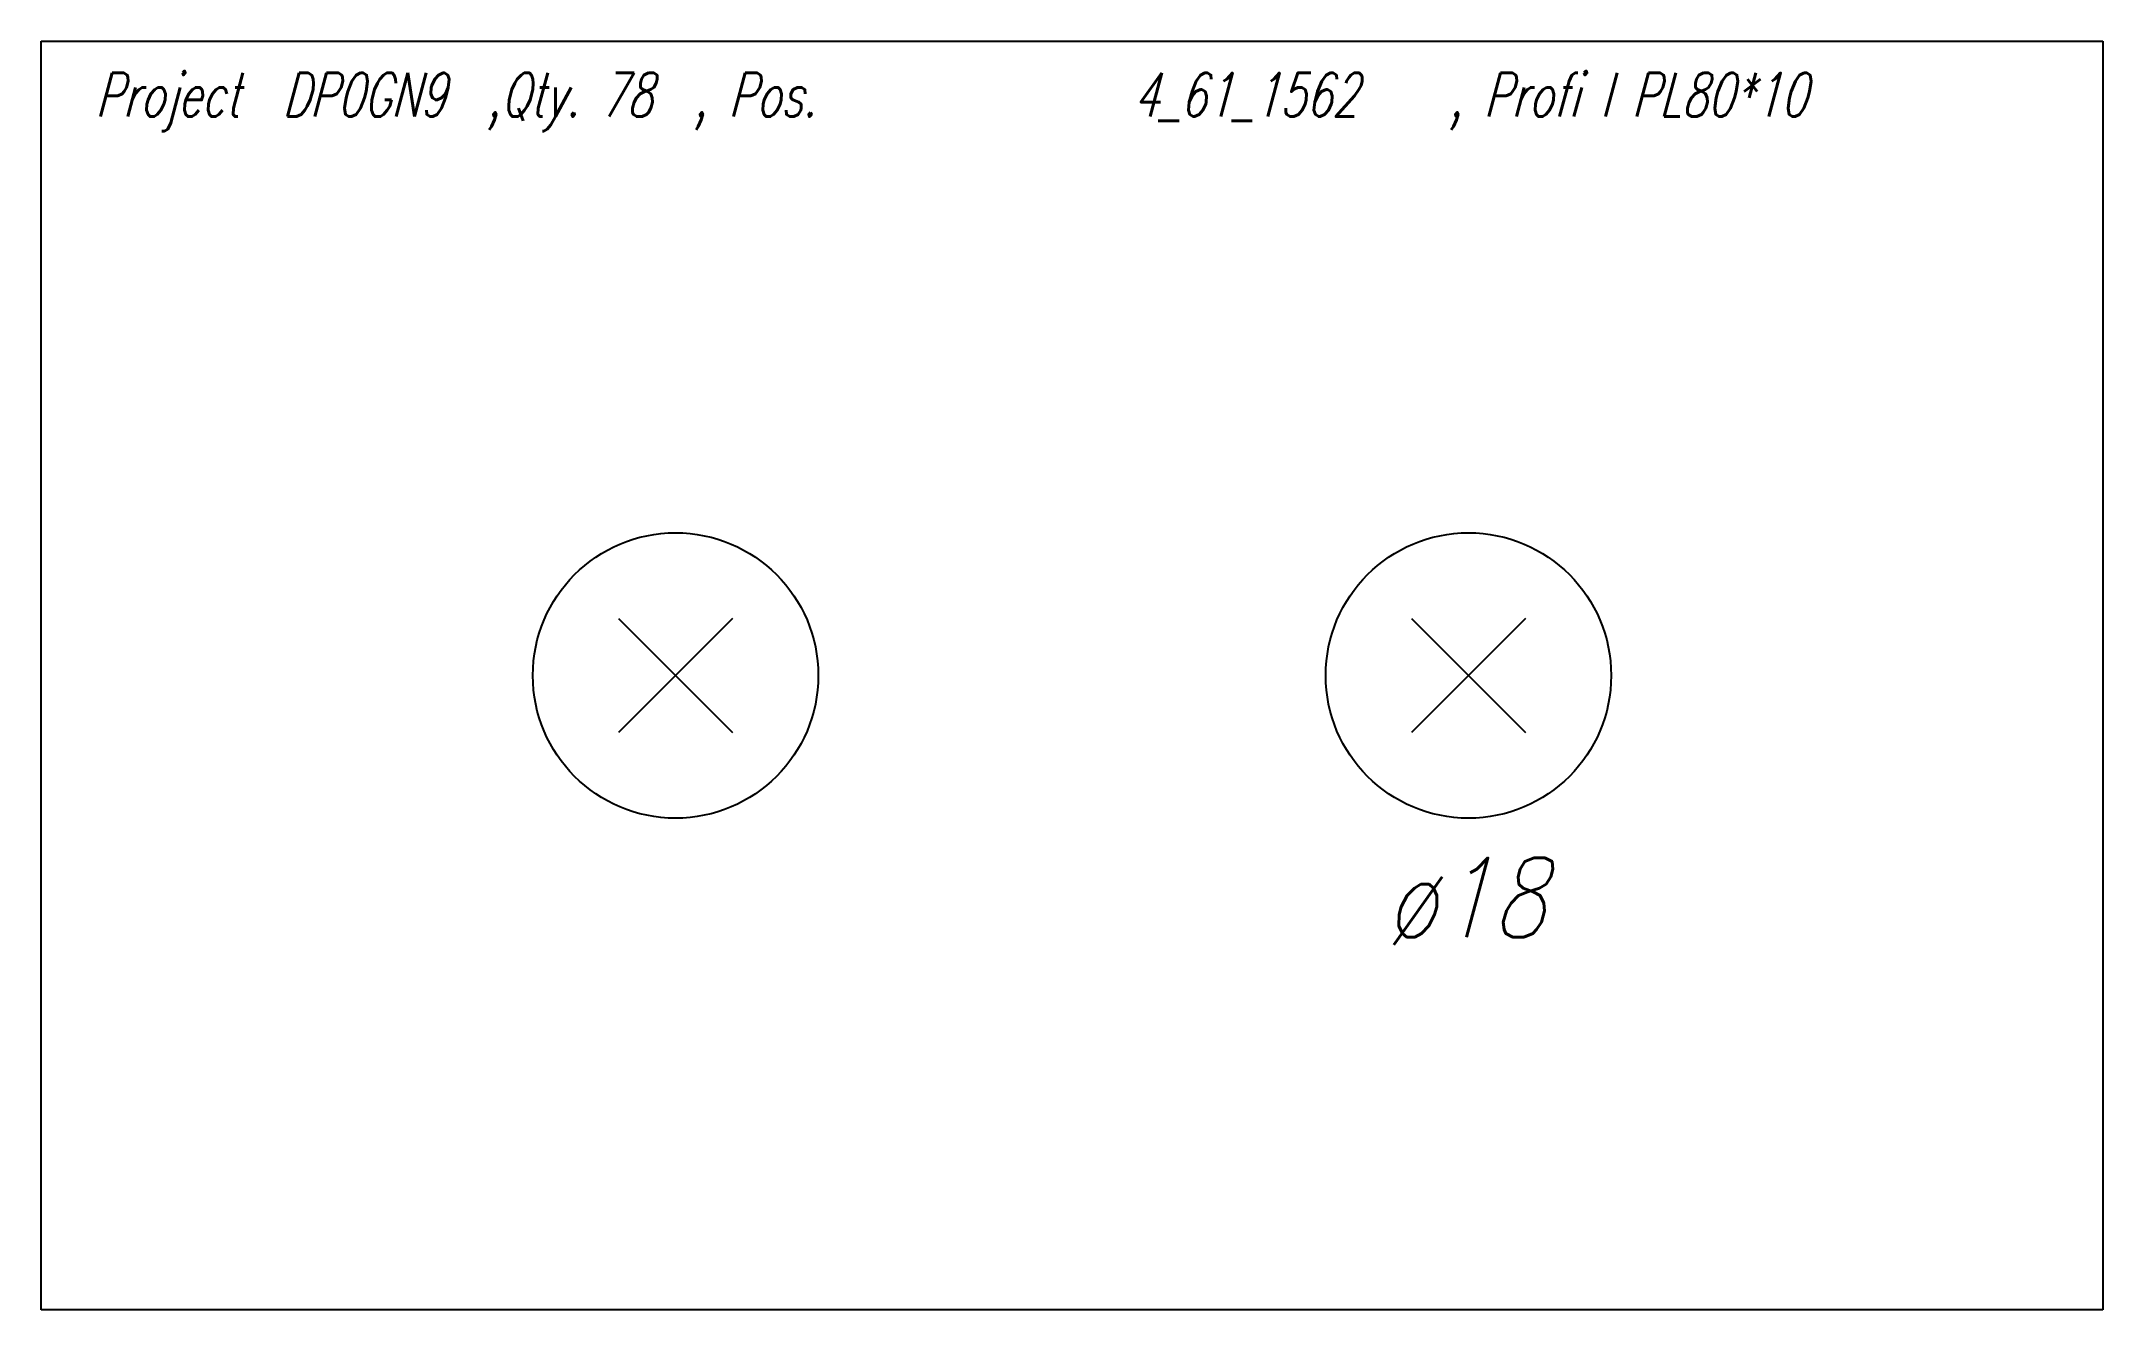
# Model space of a CAD drawing. Extents: x 0 to 130, y -40 to 40.
import ezdxf

# ---------------------------------------------------------------- set-up
doc = ezdxf.new("R2010")
doc.units = 0
doc.header["$LTSCALE"] = 10
for name, color, linetype in [('BEZ_SCHRAUBEN', 7, 'CONTINUOUS'), ('SCHRAUBEN', 7, 'CONTINUOUS'), ('TEILE', 7, 'CONTINUOUS'), ('UNTERSCHRIFT', 7, 'CONTINUOUS')]:
    doc.layers.add(name, color=color, linetype=linetype)
doc.styles.get("Standard").update_dxf_attribs({"font": 'ROMANS'})

msp = doc.modelspace()

# ---------------------------------------------------------------- linework, layer by layer
at = {"layer": 'SCHRAUBEN', "color": 6}
for p, q in [((43.600002, 3.6), (36.399998, -3.6)), ((36.399998, 3.6), (43.600002, -3.6)), ((93.599998, 3.6), (86.400002, -3.6)), ((86.400002, 3.6), (93.599998, -3.6))]:
    msp.add_line(p, q, dxfattribs=at)
at = {"layer": 'SCHRAUBEN', "color": 2}
for centre in [(40, 0), (90, 0)]:
    msp.add_circle(centre, 9, dxfattribs=at)
at = {"layer": 'TEILE', "color": 2}
for p, q in [((0, -40), (0, 40)), ((0, 40), (130, 40)), ((130, 40), (130, -40)), ((130, -40), (0, -40))]:
    msp.add_line(p, q, dxfattribs=at)

# ---------------------------------------------------------------- texts
at = {"layer": 'BEZ_SCHRAUBEN', "color": 2, "oblique": 15, "width": 0.8}
msp.add_text(' ø18', height=5, dxfattribs=at).set_placement((82, -16.5))
at = {"layer": 'UNTERSCHRIFT', "color": 2, "oblique": 15, "width": 0.7}
for s, p in [('Project  DP0GN9  ,Qty. 78  , Pos. ', (3.399998, 35.25)), ('4_61_1562', (68.849998, 35.25)), ('  , Profi l PL80*10', (86.174995, 35.25))]:
    msp.add_text(s, height=2.749999, dxfattribs=at).set_placement(p)

doc.saveas('drawing.dxf')
